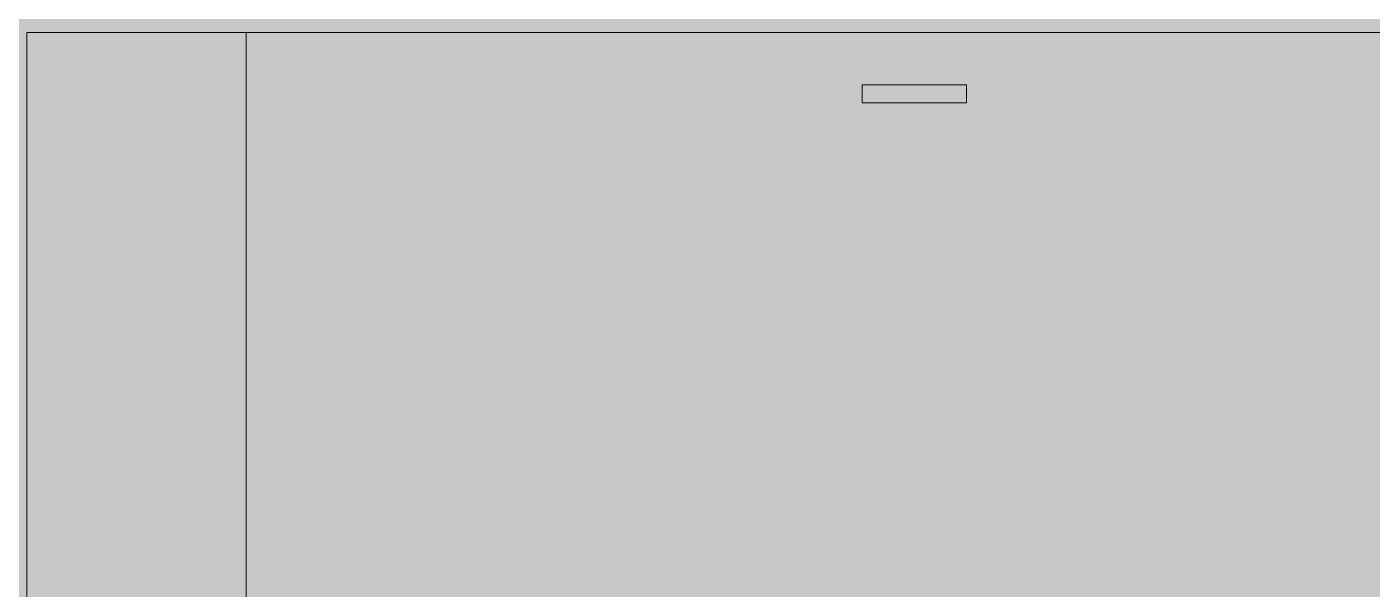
# Model space of a CAD drawing. Header units: millimetres. Extents: x 632 to 645312, y -3890 to 22200.
# Drawn here: x 638265 to 639294, y 7214 to 7644 of the extents above; entities that cross this region are included whole.
import ezdxf

# ---------------------------------------------------------------- set-up
doc = ezdxf.new("R2010")
doc.units = ezdxf.units.MM
for name, color, linetype, lineweight in [('A-200-H_WALL', 111, 'Continuous', 13), ('A-200-M_WALL_EXT', 113, 'Continuous', 13), ('M-520-M_DRAINAGE_FW', 2, 'Continuous', 13)]:
    doc.layers.add(name, color=color, linetype=linetype, lineweight=lineweight)

# ---------------------------------------------------------------- blocks, each defined once
blk = doc.blocks.new('666101W_BK_File_Rfa_Urinal-Wall_Hung-Caroma_Torres_Invisi_Suite - Torres-2738986-S6_501-SECTION C1')
at = {"layer": 'M-520-M_DRAINAGE_FW', "color": 53, "lineweight": 5}
for p, q in [((4349423.6, 7600), (4349423.6, 7586.2)), ((4349463.6, 7600), (4349423.6, 7600)), ((4349428.9, 7600), (4349424.9, 7600)), ((4349435.3, 7600), (4349428.9, 7600)), ((4349443.6, 7600), (4349435.3, 7600)), ((4349453.2, 7600), (4349443.6, 7600)), ((4349463.6, 7600), (4349453.2, 7600)), ((4349473.9, 7600), (4349463.6, 7600)), ((4349503.6, 7600), (4349463.6, 7600)), ((4349483.6, 7600), (4349473.9, 7600)), ((4349491.9, 7600), (4349483.6, 7600)), ((4349498.2, 7600), (4349491.9, 7600)), ((4349502.2, 7600), (4349498.2, 7600)), ((4349503.6, 7586.2), (4349503.6, 7600)), ((4349423.6, 7586.2), (4349463.6, 7586.2)), ((4349424.9, 7586.2), (4349428.9, 7586.2)), ((4349428.9, 7586.2), (4349435.3, 7586.2)), ((4349435.3, 7586.2), (4349443.6, 7586.2)), ((4349443.6, 7586.2), (4349453.2, 7586.2)), ((4349453.2, 7586.2), (4349463.6, 7586.2)), ((4349463.6, 7586.2), (4349473.9, 7586.2)), ((4349463.6, 7586.2), (4349503.6, 7586.2)), ((4349473.9, 7586.2), (4349483.6, 7586.2)), ((4349483.6, 7586.2), (4349491.9, 7586.2)), ((4349491.9, 7586.2), (4349498.2, 7586.2)), ((4349498.2, 7586.2), (4349502.2, 7586.2))]:
    blk.add_line(p, q, dxfattribs=at)
blk = doc.blocks.new('25021-APA-ZZ-ZZ-M3-AR-000001_V3_rvt-8-S6_501-SECTION C1')
at = {"layer": 'A-200-M_WALL_EXT', "color": 53, "lineweight": 5}
for p, q in [((4348784.3, 7640), (4348952.3, 7640)), ((4348784.3, 7640), (4348784.3, 5240)), ((4348952.3, 7640), (4348784.3, 7640)), ((4348952.3, 7640), (4350705.9, 7640)), ((4352310.3, 7640), (4348952.3, 7640)), ((4348952.3, 5240), (4348952.3, 7640)), ((4348952.3, 7183), (4348952.3, 7640))]:
    blk.add_line(p, q, dxfattribs=at)
at = {"layer": 'M-520-M_DRAINAGE_FW', "color": 53, "lineweight": 5}
blk.add_blockref('666101W_BK_File_Rfa_Urinal-Wall_Hung-Caroma_Torres_Invisi_Suite - Torres-2738986-S6_501-SECTION C1', (0, 0), dxfattribs=at)

msp = doc.modelspace()

# ---------------------------------------------------------------- hatches: boundary and pattern name
at = {"layer": 'A-200-H_WALL'}
h = msp.add_hatch(color=256, dxfattribs=at)
h.paths.add_polyline_path([(641812.5, 4900), (642012.5, 4900), (642012.5, 5000), (641812.5, 5000), (641812.5, 4955.7), (641737.5, 4955.7), (641737.5, 5000), (635495.9, 5000), (635495.9, 4900), (641737.5, 4900)])
h.paths.add_polyline_path([(642012.5, 5150), (642012.5, 8200), (642162.5, 8200), (642162.5, 15858.3), (635495.9, 16441.5), (635495.9, 15899.7), (641710.8, 15356), (641710.8, 15448), (641910.8, 15448), (641910.8, 15248), (641820.5, 15248), (641820.5, 15225.9), (641887.5, 15225.9), (641887.5, 14722.1), (641812.5, 14722.1), (641812.5, 15248), (641710.8, 15248), (641710.8, 15280.7), (641691.5, 15282.4), (641690.2, 15267.4), (635495.9, 15809.4), (635495.9, 5150), (641737.5, 5150), (641737.5, 5378), (641804.5, 5378), (641804.5, 5472.4), (641812.5, 5472.4), (641812.5, 5150), (641904.5, 5150)])
h.paths.add_polyline_path([(641904.8, 15254), (641904.8, 15442), (641716.8, 15442), (641716.8, 15355.5), (641801.2, 15348.1), (641794.7, 15273.4), (641716.8, 15280.2), (641716.8, 15254), (641812.5, 15254), (641812.5, 15282.5), (641820.5, 15282.5), (641820.5, 15254)])

# ---------------------------------------------------------------- block references
at = {"color": 10, "lineweight": 5}
msp.add_blockref('25021-APA-ZZ-ZZ-M3-AR-000001_V3_rvt-8-S6_501-SECTION C1', (-3710519.8, 0), dxfattribs=at)

doc.saveas('drawing.dxf')
